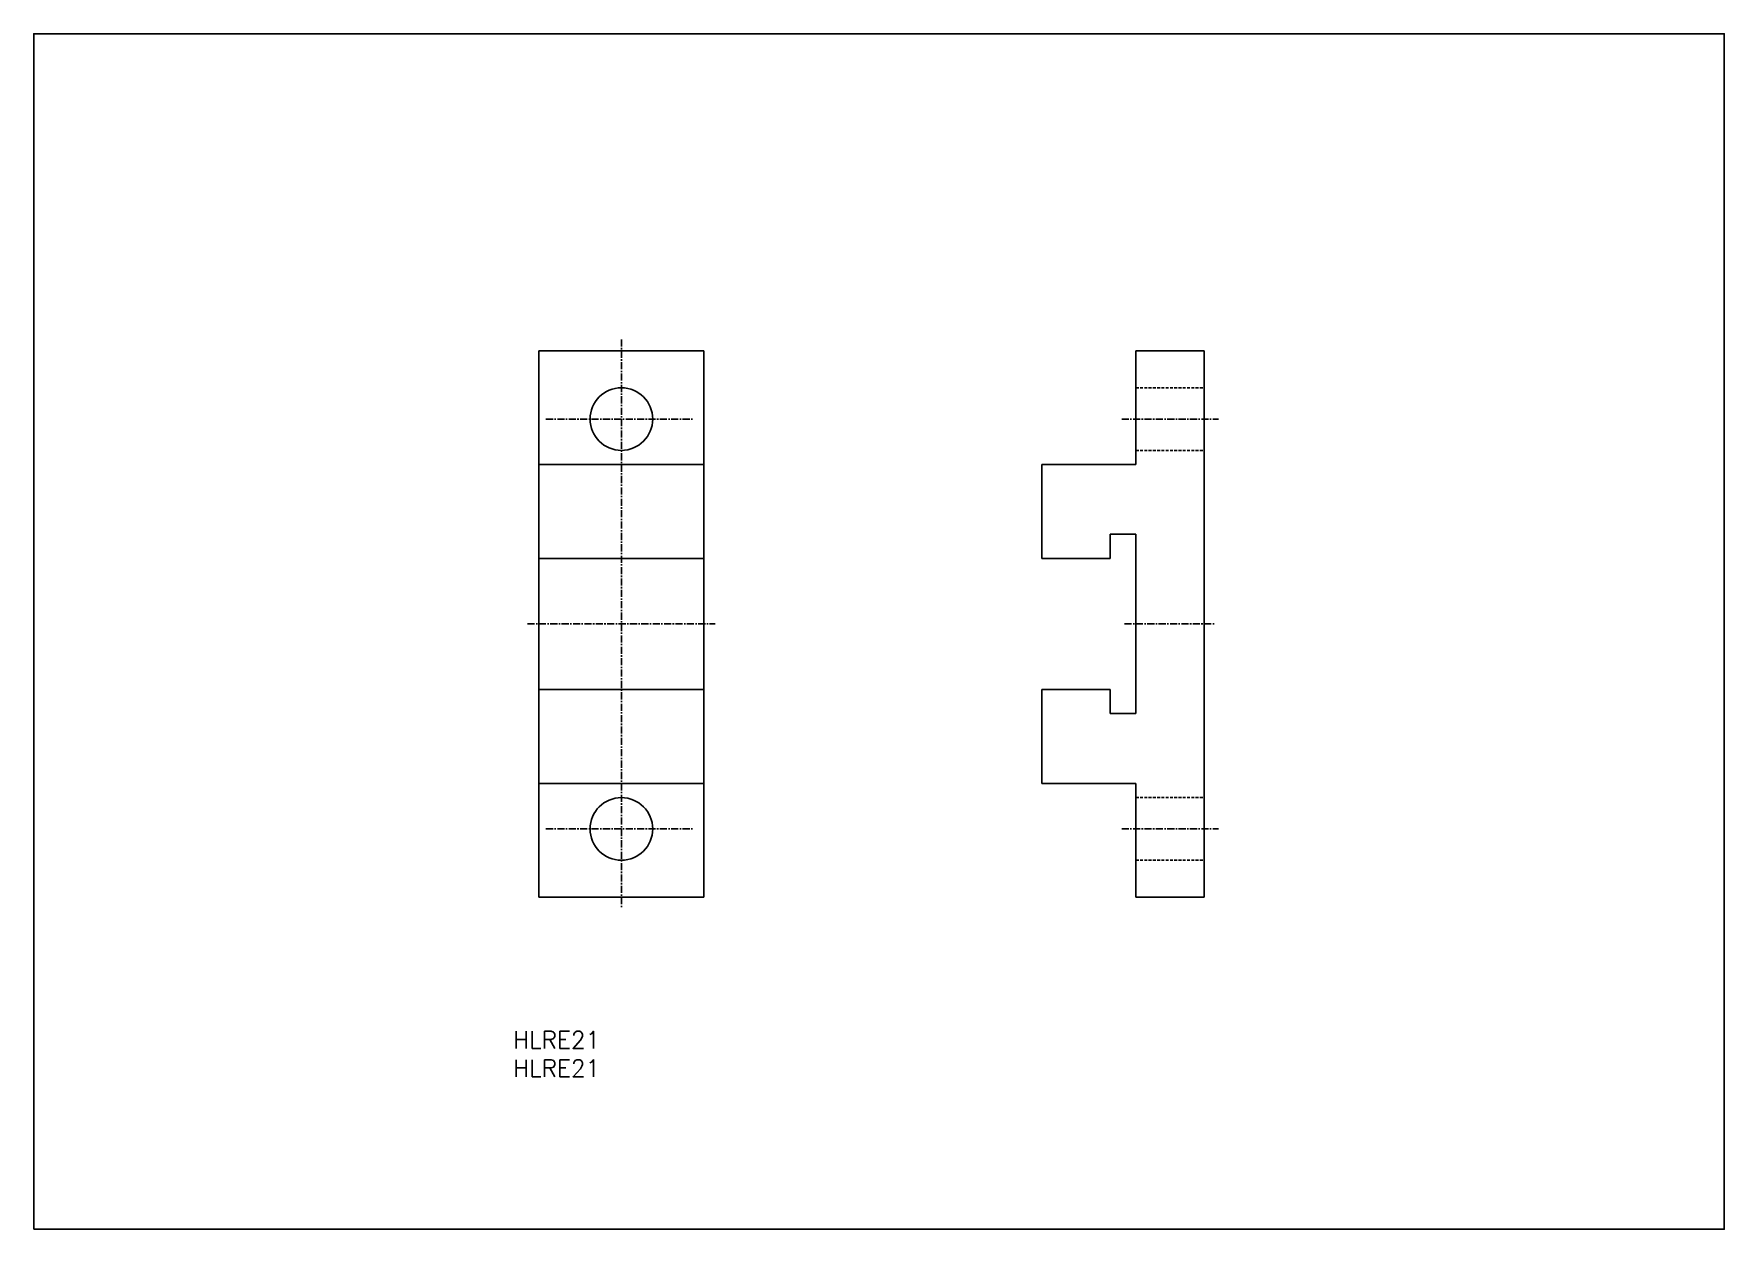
# Model space of a CAD drawing. Extents: x 0 to 297, y 0 to 210.
import ezdxf
from ezdxf.enums import TextEntityAlignment as Align

# ---------------------------------------------------------------- set-up
doc = ezdxf.new("R2010")
doc.units = 0
doc.linetypes.add('CENTER', pattern=[2, 1.25, -0.25, 0.25, -0.25])
doc.linetypes.add('DASHED', pattern=[0.75, 0.5, -0.25])
doc.layers.get('0').update_dxf_attribs({"linetype": 'CONTINUOUS'})
doc.layers.get('DEFPOINTS').update_dxf_attribs({"linetype": 'CONTINUOUS'})
doc.layers.add('CENTER', color=1, linetype='CENTER')
doc.styles.get("Standard").update_dxf_attribs({"font": 'txt.shx', "bigfont": 'extfont.shx'})

msp = doc.modelspace()

# ---------------------------------------------------------------- linework, layer by layer
at = {"color": 7, "linetype": 'CONTINUOUS'}
for p, q in [((88.74, 154.32), (117.74, 154.32)), ((88.74, 154.32), (88.74, 58.32)), ((117.74, 154.32), (117.74, 58.32)), ((193.63, 154.32), (193.63, 134.32)), ((193.63, 154.32), (205.63, 154.32)), ((205.63, 154.32), (205.63, 58.32)), ((88.74, 134.32), (117.74, 134.32)), ((177.13, 134.32), (177.13, 117.82)), ((177.13, 134.32), (193.63, 134.32)), ((189.13, 122.07), (189.13, 117.82)), ((189.13, 122.07), (193.63, 122.07)), ((193.63, 122.07), (193.63, 90.57)), ((88.74, 117.82), (117.74, 117.82)), ((177.13, 117.82), (189.13, 117.82)), ((88.74, 94.82), (117.74, 94.82)), ((177.13, 94.82), (189.13, 94.82)), ((177.13, 94.82), (177.13, 78.32)), ((189.13, 94.82), (189.13, 90.57)), ((189.13, 90.57), (193.63, 90.57)), ((88.74, 78.32), (117.74, 78.32)), ((177.13, 78.32), (193.63, 78.32)), ((193.63, 78.32), (193.63, 58.32)), ((88.74, 58.32), (117.74, 58.32)), ((193.63, 58.32), (205.63, 58.32))]:
    msp.add_line(p, q, dxfattribs=at)
at = {"color": 3, "linetype": 'DASHED'}
for p, q in [((193.63, 147.82), (205.63, 147.82)), ((193.63, 136.82), (205.63, 136.82)), ((193.63, 75.82), (205.63, 75.82)), ((193.63, 64.82), (205.63, 64.82))]:
    msp.add_line(p, q, dxfattribs=at)
at = {"color": 7, "linetype": 'CONTINUOUS'}
for centre in [(103.24, 142.32), (103.24, 70.32)]:
    msp.add_circle(centre, 5.5, dxfattribs=at)
at = {"layer": 'CENTER', "color": 1, "linetype": 'CENTER'}
for p, q in [((103.24, 156.32), (103.24, 56.32)), ((89.99, 142.32), (115.74, 142.32)), ((191.14, 142.32), (208.14, 142.32)), ((86.74, 106.32), (119.74, 106.32)), ((191.63, 106.32), (207.63, 106.32)), ((89.99, 70.32), (115.74, 70.32)), ((191.14, 70.32), (208.14, 70.32))]:
    msp.add_line(p, q, dxfattribs=at)
at = {"layer": 'DEFPOINTS', "color": 7, "linetype": 'CONTINUOUS'}
msp.add_lwpolyline([(0, 0), (297, 0), (297, 210), (0, 210)], close=True, dxfattribs=at)

# ---------------------------------------------------------------- texts
at = {"color": 7, "linetype": 'CONTINUOUS'}
for p in [(84.21, 33.27), (84.21, 28.27)]:
    msp.add_text('HLRE21', height=3, dxfattribs=at).set_placement(p, align=Align.MIDDLE_LEFT)

doc.saveas('drawing.dxf')
